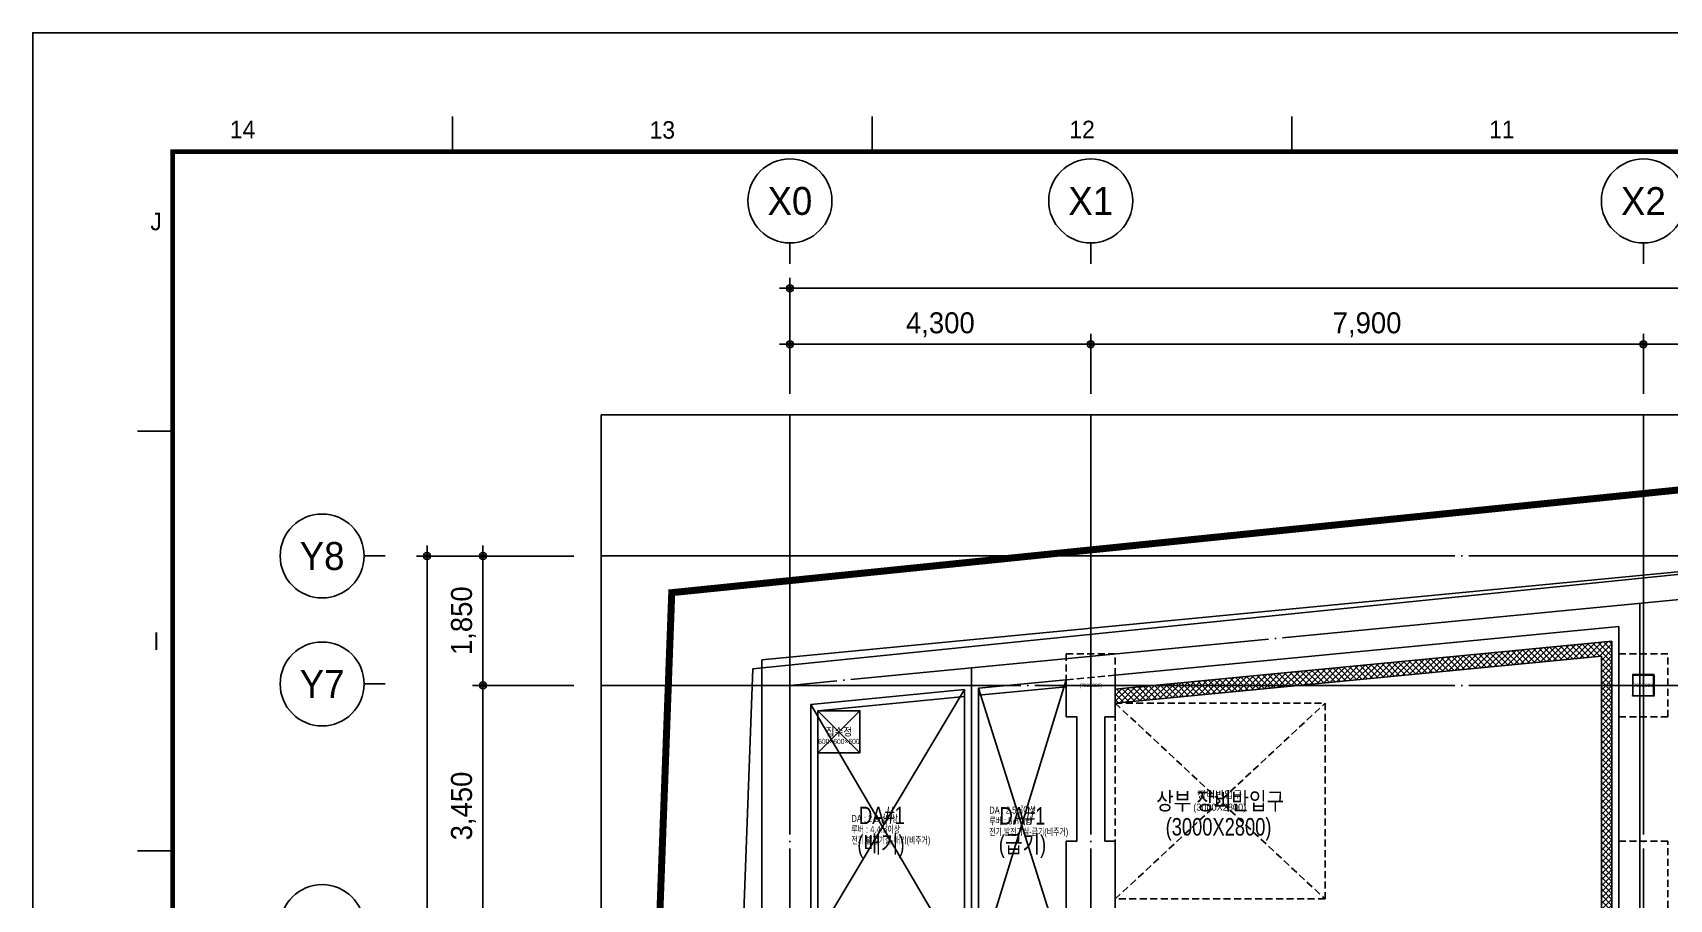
# Model space of a CAD drawing. Header units: millimetres. Extents: x 0 to 1390178, y 0 to 110113.
# Drawn here: x 0 to 23394, y 47008 to 59400 of the extents above; entities that cross this region are included whole.
import ezdxf
from ezdxf.enums import TextEntityAlignment as Align
from ezdxf.xclip import XClip

# ---------------------------------------------------------------- set-up
doc = ezdxf.new("R2010")
doc.units = ezdxf.units.MM
doc.header["$LTSCALE"] = 100
doc.header["$XCLIPFRAME"] = 0
for name, pattern in [('X - 평면도$0$CEN', [62, 60, -1, 0, -1]), ('X - 평면도$0$HID', [1.5, 1, -0.5]), ('X - 평면도$0$PHANTOM2', [50, 40, -2, 2, -2, 2, -2])]:
    doc.linetypes.add(name, pattern=pattern)
doc.layers.get('DEFPOINTS').update_dxf_attribs({"color": 145})
for name, color, linetype in [('AA-XXXX-DIMS', 7, 'Continuous'), ('AA-XXXX-TEXT', 3, 'Continuous'), ('DIM', 7, 'Continuous'), ('X - SHEET$0$AA-BORD-FORM', 7, 'Continuous'), ('X - SHEET$0$AA-BORD-TEXT', 3, 'Continuous'), ('X - 평면도$0$! □-COL', 2, 'Continuous'), ('X - 평면도$0$0-구역계', 1, 'Continuous'), ('X - 평면도$0$AA-EL-PCN4', 4, 'Continuous'), ('X - 평면도$0$AA-FFXM-KICH', 6, 'Continuous'), ('X - 평면도$0$AA-WAXM-BROK', 3, 'Continuous'), ('X - 평면도$0$AA-WAXM-CONC', 2, 'Continuous'), ('X - 평면도$0$AA-XXXX-CNTL', 1, 'X - 평면도$0$CEN'), ('X - 평면도$0$AA-XXXX-PATT', 8, 'Continuous'), ('X - 평면도$0$H7', 7, 'X - 평면도$0$HID'), ('X - 평면도$0$장비반입구', 7, 'X - 평면도$0$HID'), ('X - 평면도$0$집수정', 6, 'Continuous')]:
    doc.layers.add(name, color=color, linetype=linetype)
doc.layers.add('X - 평면도$0$DEFPOINT', color=163, linetype='Continuous', plot=False)
doc.styles.add('HAUD01', font='Dotum.ttf')
doc.styles.get("Standard").update_dxf_attribs({"font": 'Dotum.ttf'})
doc.styles.add('X - SHEET$0$HAUD01', font='Dotum.ttf')
doc.styles.add('X - 평면도$0$du', font='Dotum.ttf')
doc.styles.add('X - 평면도$0$HAUD01', font='Dotum.ttf')
doc.styles.add('X - 평면도$0$STANDARD', font='Dotum.ttf')
doc.dimstyles.new('HAUD-100', dxfattribs={"dimscale": 100, "dimtxt": 3, "dimasz": 1, "dimexe": 0, "dimexo": 3, "dimgap": 1, "dimtad": 1, "dimdec": 0, "dimdsep": 46, "dimlunit": 6, "dimtxsty": 'HAUD01', "dimblk": 'DIMDOT', "dimcen": 2.5, "dimdle": 1.5, "dimclrd": 7, "dimclre": 7, "dimclrt": 3, "dimadec": 0, "dimazin": 0, "dimtfac": 1, "dimtdec": 0, "dimtix": 1, "dimtmove": 2, "dimatfit": 3, "dimfxl": 1, "dimtvp": 1, "dimtolj": 1, "dimtzin": 0, "dimarcsym": 0})

# ---------------------------------------------------------------- blocks, each defined once
blk = doc.blocks.new('X - SHEET$0$HAUDsheetV')
at = {"layer": 'X - SHEET$0$AA-BORD-FORM', "color": 2}
for p, q in [((61, 577), (61, 582)), ((121, 577), (121, 582)), ((181, 577), (181, 582)), ((21, 537), (16, 537)), ((21, 477), (16, 477))]:
    blk.add_line(p, q, dxfattribs=at)
at = {"layer": 'X - SHEET$0$AA-BORD-FORM', "color": 1}
blk.add_lwpolyline([(1, 0), (841, 0), (841, 594), (1, 594)], close=True, dxfattribs=at)
at = {"layer": 'X - SHEET$0$AA-BORD-FORM', "color": 2, "const_width": 0.682}
blk.add_lwpolyline([(21, 17), (21, 577), (821, 577), (821, 17)], close=True, dxfattribs=at)
at = {"layer": 'X - SHEET$0$AA-BORD-TEXT', "color": 7, "style": 'X - SHEET$0$HAUD01'}
for s, p in [('14', (31, 580.17)), ('13', (91, 580.1)), ('12', (151, 580.17)), ('11', (211, 580.17)), ('J', (18.63, 567)), ('I', (18.67, 507))]:
    blk.add_text(s, height=2.5, dxfattribs=at).set_placement(p, align=Align.MIDDLE_CENTER)
at = {"layer": 'X - SHEET$0$AA-BORD-TEXT', "color": 3, "style": 'X - SHEET$0$HAUD01'}
for tag, p in [('PJCode', (786, 567.94)), ('작성자', (786.11, 194.82)), ('검토자', (786.11, 181.82)), ('최종검토자', (786.11, 168.82)), ('승인자', (786.11, 155.82)), ('일자', (786.83, 144.02)), ('개정번호', (812, 65.92))]:
    blk.add_attdef(tag, text='', height=3, dxfattribs=at).set_placement(p, align=Align.MIDDLE_CENTER)
at = {"layer": 'X - SHEET$0$AA-BORD-TEXT', "color": 3, "lineweight": 30, "flags": 104}
blk.add_attdef('PJTitle', text='', height=4, dxfattribs=at).set_placement((787.25, 536.62), align=Align.MIDDLE_CENTER)
blk = doc.blocks.new('X - SHEET')
at = {"xscale": 100, "yscale": 100, "zscale": 100}
blk.add_blockref('X - SHEET$0$HAUDsheetV', (-100, 0), dxfattribs=at)
blk = doc.blocks.new('X - 평면도$0$A$C2C986C9A')
at = {"layer": 'X - 평면도$0$DEFPOINT'}
for p, q in [((2450, 3809), (1195, -290)), ((-1200, 0), (995, 3669)), ((2450, -290), (1195, 3688)), ((995, -290), (-1200, 3457))]:
    blk.add_line(p, q, dxfattribs=at)
blk.add_lwpolyline([(2450, 3809), (2450, 3280), (2600, 3280), (2600, 1500), (2450, 1500), (2450, -290), (1195, -290), (1195, 3688)], close=True, dxfattribs=at)
blk.add_lwpolyline([(995, 0), (-1200, 0), (-1200, 3457), (995, 3669), (995, 0)], dxfattribs=at)
at = {"layer": 'X - 평면도$0$DEFPOINT', "style": 'X - 평면도$0$HAUD01', "width": 0.7}
for s, p in [('DA : 2.2㎡이상', (-621, 1826)), ('DA : 2.5㎡이상', (1350, 1946)), ('루버 : 4.4㎡이상', (-621, 1671)), ('루버 : 5㎡이상', (1350, 1791)), ('전기,발전기실-급기(비주거)', (1350, 1636)), ('전기,발전기실-배기(비주거)', (-621, 1516)), (' 7.55330', (70, -191)), (' 5.38810', (1223, -191))]:
    blk.add_text(s, height=100, dxfattribs=at).set_placement(p, align=Align.MIDDLE_LEFT)
blk = doc.blocks.new('X - 평면도$0$A$C131C07CB')
at = {"layer": 'X - 평면도$0$0-구역계', "color": 1, "linetype": 'X - 평면도$0$PHANTOM2', "const_width": 100, "flags": 128}
blk.add_lwpolyline([(50108, 50546), (32940, 50631), (27658, 50496), (20509, 50187), (2300, 48329), (1988, 39918), (1940, 31390), (1399, 24265), (272, 6596), (50, 108), (11256, 50), (11486, 6795), (29909, 7122), (29397, 12805), (50106, 15382)], close=True, dxfattribs=at)
at = {"layer": 'X - 평면도$0$DEFPOINT'}
for points in [[(50108, 50546), (32940, 50631), (27658, 50496), (20509, 50187), (2300, 48329), (1988, 39918), (1940, 31390), (1399, 24265), (272, 6596), (50, 108), (11256, 50), (11486, 6795), (29909, 7122), (29397, 12805), (50106, 15382)], [(48908, 49352), (32952, 49431), (27700, 49296), (20596, 48990), (3461, 47241), (3188, 39892), (3140, 31341), (2596, 24182), (1470, 6537), (1291, 1301), (10096, 1256), (10325, 7974), (28598, 8299), (28098, 13852), (48906, 16442)]]:
    blk.add_lwpolyline(points, close=True, dxfattribs=at)
blk = doc.blocks.new('X - 평면도$0$A$C58FF4633')
at = {"layer": 'X - 평면도$0$장비반입구'}
for p, q in [((0, 2800), (3000, 0)), ((0, 0), (3000, 2800))]:
    blk.add_line(p, q, dxfattribs=at)
blk.add_lwpolyline([(3000, 2800), (3000, 0), (0, 0), (0, 2800)], close=True, dxfattribs=at)
at = {"layer": 'X - 평면도$0$DEFPOINT', "style": 'X - 평면도$0$HAUD01'}
for s, p in [('장비반입구', (1494, 1444)), ('(3000X2800)', (1494, 1263))]:
    blk.add_text(s, height=100, dxfattribs=at).set_placement(p, align=Align.CENTER)
blk = doc.blocks.new('*U1033')
at = {"layer": 'X - 평면도$0$AA-WAXM-CONC'}
for p, q in [((700, 0), (700, 597)), ((0, 429), (0, 0)), ((0, 0), (0, 0)), ((0, 0), (150, 0)), ((550, 0), (700, 0))]:
    blk.add_line(p, q, dxfattribs=at)
at = {"layer": 'X - 평면도$0$H7'}
for p, q in [((700, 900), (0, 900)), ((0, 900), (0, 429)), ((700, 597), (700, 900))]:
    blk.add_line(p, q, dxfattribs=at)
at = {"layer": 'X - 평면도$0$DEFPOINT', "style": 'X - 평면도$0$STANDARD'}
blk.add_text('(700X900)', height=50, dxfattribs=at).set_placement((350, 450), align=Align.MIDDLE_CENTER)
blk = doc.blocks.new('X - 평면도$0$B5F_COL')
at = {"layer": 'X - 평면도$0$AA-WAXM-CONC'}
blk.add_lwpolyline([(-85378, 62593), (-85528, 62593), (-85528, 60593), (-84828, 60593), (-84828, 62593), (-84978, 62593)], dxfattribs=at)
at = {"layer": 'X - 평면도$0$H7'}
for p, q in [((-76928, 65273), (-77628, 65273)), ((-77628, 65273), (-77628, 64373)), ((-76928, 64373), (-76928, 65273)), ((-77628, 64373), (-76928, 64373))]:
    blk.add_line(p, q, dxfattribs=at)
blk.add_lwpolyline([(-77628, 60593), (-76928, 60593), (-76928, 62593), (-77628, 62593)], close=True, dxfattribs=at)
blk.add_blockref('*U1033', (-85528, 64373))
at = {"layer": 'X - 평면도$0$DEFPOINT', "style": 'X - 평면도$0$STANDARD'}
blk.add_text('(700X900)', height=50, dxfattribs=at).set_placement((-77278, 64823), align=Align.MIDDLE_CENTER)
blk = doc.blocks.new('X - 평면도$0$A$C5db30ff4')
at = {"layer": 'X - 평면도$0$AA-WAXM-CONC'}
for p, q in [((-32767, 33310), (-46517, 31984)), ((-34267, 32462), (-41467, 31768)), ((-34267, 20691), (-34267, 32462)), ((-46517, 31984), (-46517, -13959)), ((-42167, 31600), (-43422, 31479)), ((-43622, 31460), (-45717, 31258)), ((-43622, 31460), (-43622, 27391)), ((-43422, 31479), (-43422, 27391)), ((-45717, 31258), (-45717, 27891)), ((-42017, 29391), (-42017, 31171)), ((-41617, 29391), (-41617, 31171))]:
    blk.add_line(p, q, dxfattribs=at)
at = {"layer": 'X - 평면도$0$DEFPOINT', "linetype": 'X - 평면도$0$HID'}
blk.add_line((-41467, 31768), (-42167, 31700), dxfattribs=at)
blk = doc.blocks.new('X - 평면도$0$ㅁ-310X310X9X9')
at = {"layer": 'X - 평면도$0$! □-COL', "lineweight": 9, "elevation": 0, "flags": 128}
for points in [[(295854, -66584), (296164, -66584), (296164, -66575), (295854, -66575)], [(295854, -66876), (295863, -66876), (295863, -66584), (295854, -66584)], [(296164, -66876), (296155, -66876), (296155, -66584), (296164, -66584)], [(295854, -66876), (296164, -66876), (296164, -66885), (295854, -66885)]]:
    blk.add_lwpolyline(points, close=True, dxfattribs=at)
blk = doc.blocks.new('X - 평면도$0$A$C69CA1AF6')
blk.add_blockref('X - 평면도$0$ㅁ-310X310X9X9', (-329926, 98351, 0))
blk = doc.blocks.new('X - 평면도$0$A$C9949ff83')
at = {"layer": 'DEFPOINTS'}
for points in [[(0, 59400), (84000, 59400), (84000, 0), (0, 0)], [(2000, 1700), (75000, 1700), (75000, 57700), (2000, 57700)]]:
    blk.add_lwpolyline(points, close=True, dxfattribs=at)
blk = doc.blocks.new('X - 평면도$0$A$C61186763')
at = {"layer": 'X - 평면도$0$집수정', "color": 1}
for p, q in [((750, 750), (150, 150)), ((150, 750), (750, 150))]:
    blk.add_line(p, q, dxfattribs=at)
at = {"layer": 'X - 평면도$0$집수정'}
blk.add_lwpolyline([(150, 750), (750, 750), (750, 150), (150, 150)], close=True, dxfattribs=at)
at = {"layer": 'X - 평면도$0$DEFPOINT', "style": 'X - 평면도$0$du'}
for s, height, width, p in [('집수정', 112.5, 0.9, (450, 450)), ('600×600×600', 75, 0.8, (450, 311))]:
    blk.add_text(s, height=height, dxfattribs=dict(at, width=width)).set_placement(p, align=Align.MIDDLE_CENTER)
blk = doc.blocks.new('X - 평면도', base_point=(-475.4, -286.7))
at = {"layer": 'X - 평면도$0$AA-XXXX-PATT'}
h = blk.add_hatch(dxfattribs=at)
h.set_pattern_fill('_USER', color=256, scale=60, angle=45, double=1, pattern_type=0)
h.set_pattern_definition([(45, (0, 0), (-42.426407, 42.426407), []), (135, (0, 0), (-42.426407, -42.426407), [])])
h.paths.add_polyline_path([(48272, 65453.9), (41172, 64769.2), (41172, 64568.2), (48122, 65238.5), (48122, 52723.1), (48612, 52723.1), (48612, 52923.1), (48272, 52923.1)])
h.paths.add_polyline_path([(41822, 60793.1), (41172, 60793.1), (41172, 60593.1), (41622, 60593.1), (41622, 54943.1), (41822, 54943.1)], flags=17)
at = {"layer": 'DEFPOINTS'}
for points in [[(27286.2, 68689.6), (88213.6, 68689.6), (88213.6, 19243.1), (27286.2, 19243.1)], [(27286.2, 9289.6), (88213.6, 9289.6), (88213.6, -40156.9), (27286.2, -40156.9)]]:
    blk.add_lwpolyline(points, close=True, dxfattribs=at)
at = {"layer": 'X - 평면도$0$AA-FFXM-KICH'}
for points in [[(40472, 64802.1), (40472, 64373.1), (40622, 64373.1), (40622, 62593.1), (40472, 62593.1), (40472, 60803.1), (39216.8, 60803.1), (39217, 64681.1)], [(36922, 61093.1), (36922, 64459.8), (39017, 64661.8), (39017, 60803.1), (38022, 60803.1), (38022, 61093.1)]]:
    blk.add_lwpolyline(points, close=True, dxfattribs=at)
at = {"layer": 'X - 평면도$0$AA-WAXM-BROK'}
for p, q in [((48272, 65453.9), (41172, 64769.2)), ((48272, 52923.1), (48272, 65453.9)), ((48122, 65238.5), (41172, 64568.2)), ((48122, 52723.1), (48122, 65238.5))]:
    blk.add_line(p, q, dxfattribs=at)
at = {"layer": 'X - 평면도$0$AA-XXXX-CNTL'}
for p, q in [((36522, 68689.6), (36522, 19243.1)), ((40822, 68689.6), (40822, 19243.1)), ((48722, 68689.6), (48722, 59693.1)), ((27286.2, 66673.1), (88213.6, 66673.1)), ((55706.4, 66673.1), (36522, 64823)), ((48672, 54243.1), (48672, 65994.7)), ((39117, 65073.8), (39117, 60593.1)), ((27286.2, 64823.1), (88213.6, 64823.1)), ((27286.2, 7273.1), (88213.6, 7273.1)), ((27286.2, 5423.1), (88213.6, 5423.1))]:
    blk.add_line(p, q, dxfattribs=at)
for name, p in [('X - 평면도$0$A$C9949ff83', (19249.9, 14755.9)), ('X - 평면도$0$A$C5db30ff4', (82639.2, 33202.2)), ('X - 평면도$0$B5F_COL', (126000, 0)), ('X - 평면도$0$A$C69CA1AF6', (82639.2, 33202.2)), ('X - 평면도$0$A$C61186763', (36772, 63709.8)), ('X - 평면도$0$A$C9949ff83', (19249.9, -44644.1))]:
    blk.add_blockref(name, p)
at = {"layer": 'DEFPOINTS'}
blk.add_blockref('X - 평면도$0$A$C131C07CB', (32532.9, 17819.8), dxfattribs=at)
at = {"layer": 'X - 평면도$0$AA-EL-PCN4'}
blk.add_blockref('X - 평면도$0$A$C2C986C9A', (38022, 61093.1), dxfattribs=at)
at = {"layer": 'X - 평면도$0$AA-WAXM-CONC'}
blk.add_blockref('X - 평면도$0$A$C58FF4633', (41172, 61768.2), dxfattribs=at)
blk = doc.blocks.new('DIMDOT')
at = {"layer": 'AA-XXXX-DIMS'}
for p, q in [((-1.5, 0), (1.5, 0)), ((0, -1.5), (0, 1.5))]:
    blk.add_line(p, q, dxfattribs=at)
for radius in [0.5, 0.25]:
    blk.add_circle((0, 0), radius, dxfattribs=at)
blk = doc.blocks.new('*D695')
at = {"layer": 'DEFPOINTS', "color": 0, "transparency": 16777216}
for p in [(23024, 54945), (15124, 53934, 0), (23024, 53934, 0)]:
    blk.add_point(p, dxfattribs=at)
at = {"layer": 'DIM', "color": 7, "lineweight": -2, "transparency": 16777216}
for p, q in [((15124, 54234), (15124, 54945)), ((15224, 54945), (22924, 54945)), ((23024, 54234), (23024, 54945))]:
    blk.add_line(p, q, dxfattribs=at)
at = {"layer": 'DIM', "color": 7, "lineweight": -2, "transparency": 16777216, "xscale": 100, "yscale": 100, "zscale": 100, "rotation": 180}
blk.add_blockref('DIMDOT', (15124, 54945), dxfattribs=at)
at = {"layer": 'DIM', "color": 7, "lineweight": -2, "transparency": 16777216, "xscale": 100, "yscale": 100, "zscale": 100}
blk.add_blockref('DIMDOT', (23024, 54945), dxfattribs=at)
at = {"layer": 'DIM', "color": 3, "transparency": 16777216, "insert": (19074, 55224), "char_height": 300, "attachment_point": 5, "style": 'HAUD01'}
blk.add_mtext('\\A1;7,900', dxfattribs=at)
blk = doc.blocks.new('*D696')
at = {"layer": 'DEFPOINTS', "color": 0, "transparency": 16777216}
for p in [(15124, 54945), (10824, 53934, 0), (15124, 53934, 0)]:
    blk.add_point(p, dxfattribs=at)
at = {"layer": 'DIM', "color": 7, "lineweight": -2, "transparency": 16777216}
for p, q in [((10824, 54234), (10824, 54945)), ((10924, 54945), (15024, 54945)), ((15124, 54234), (15124, 54945))]:
    blk.add_line(p, q, dxfattribs=at)
at = {"layer": 'DIM', "color": 7, "lineweight": -2, "transparency": 16777216, "xscale": 100, "yscale": 100, "zscale": 100, "rotation": 180}
blk.add_blockref('DIMDOT', (10824, 54945), dxfattribs=at)
at = {"layer": 'DIM', "color": 7, "lineweight": -2, "transparency": 16777216, "xscale": 100, "yscale": 100, "zscale": 100}
blk.add_blockref('DIMDOT', (15124, 54945), dxfattribs=at)
at = {"layer": 'DIM', "color": 3, "transparency": 16777216, "insert": (12974, 55224), "char_height": 300, "attachment_point": 5, "style": 'HAUD01'}
blk.add_mtext('\\A1;4,300', dxfattribs=at)
blk = doc.blocks.new('*D697')
at = {"layer": 'DEFPOINTS', "color": 0, "transparency": 16777216}
for p in [(10824, 55745), (10824, 53934, 0), (54074, 53934, 0)]:
    blk.add_point(p, dxfattribs=at)
at = {"layer": 'DIM', "color": 7, "lineweight": -2, "transparency": 16777216}
for p, q in [((10824, 54234), (10824, 55745)), ((53974, 55745), (10924, 55745)), ((54074, 54234), (54074, 55745))]:
    blk.add_line(p, q, dxfattribs=at)
at = {"layer": 'DIM', "color": 7, "lineweight": -2, "transparency": 16777216, "xscale": 100, "yscale": 100, "zscale": 100, "rotation": 180}
blk.add_blockref('DIMDOT', (10824, 55745), dxfattribs=at)
at = {"layer": 'DIM', "color": 7, "lineweight": -2, "transparency": 16777216, "xscale": 100, "yscale": 100, "zscale": 100}
blk.add_blockref('DIMDOT', (54074, 55745), dxfattribs=at)
at = {"layer": 'DIM', "color": 3, "transparency": 16777216, "insert": (32449, 56024), "char_height": 300, "attachment_point": 5, "style": 'HAUD01'}
blk.add_mtext('\\A1;44,550', dxfattribs=at)
blk = doc.blocks.new('*D698')
at = {"layer": 'DEFPOINTS', "color": 0, "transparency": 16777216}
for p in [(31324, 54945), (23024, 53934, 0), (31324, 53934, 0)]:
    blk.add_point(p, dxfattribs=at)
at = {"layer": 'DIM', "color": 7, "lineweight": -2, "transparency": 16777216}
for p, q in [((23024, 54234), (23024, 54945)), ((23124, 54945), (31224, 54945)), ((31324, 54234), (31324, 54945))]:
    blk.add_line(p, q, dxfattribs=at)
at = {"layer": 'DIM', "color": 7, "lineweight": -2, "transparency": 16777216, "xscale": 100, "yscale": 100, "zscale": 100, "rotation": 180}
blk.add_blockref('DIMDOT', (23024, 54945), dxfattribs=at)
at = {"layer": 'DIM', "color": 7, "lineweight": -2, "transparency": 16777216, "xscale": 100, "yscale": 100, "zscale": 100}
blk.add_blockref('DIMDOT', (31324, 54945), dxfattribs=at)
at = {"layer": 'DIM', "color": 3, "transparency": 16777216, "insert": (27174, 55224), "char_height": 300, "attachment_point": 5, "style": 'HAUD01'}
blk.add_mtext('\\A1;8,300', dxfattribs=at)
blk = doc.blocks.new('*D703')
at = {"layer": 'DEFPOINTS', "color": 0, "transparency": 16777216}
for p in [(6436, 50067), (8036, 50067, 0), (8036, 46617, 0)]:
    blk.add_point(p, dxfattribs=at)
at = {"layer": 'DIM', "color": 7, "lineweight": -2, "transparency": 16777216}
for p, q in [((7736, 50067), (6436, 50067)), ((6436, 46717), (6436, 49967)), ((7736, 46617), (6436, 46617))]:
    blk.add_line(p, q, dxfattribs=at)
at = {"layer": 'DIM', "color": 7, "lineweight": -2, "transparency": 16777216, "xscale": 100, "yscale": 100, "zscale": 100}
for p, rotation in [((6436, 50067), 90), ((6436, 46617), 270)]:
    blk.add_blockref('DIMDOT', p, dxfattribs=dict(at, rotation=rotation))
at = {"layer": 'DIM', "color": 3, "transparency": 16777216, "insert": (6157, 48342), "char_height": 300, "attachment_point": 5, "rotation": 90, "style": 'HAUD01'}
blk.add_mtext('\\A1;3,450', dxfattribs=at)
blk = doc.blocks.new('*D704')
at = {"layer": 'DEFPOINTS', "color": 0, "transparency": 16777216}
for p in [(8036, 51917, 0), (5636, 4887), (8036, 4887, 0)]:
    blk.add_point(p, dxfattribs=at)
at = {"layer": 'DIM', "color": 7, "lineweight": -2, "transparency": 16777216}
for p, q in [((7736, 51917), (5636, 51917)), ((5636, 51817), (5636, 4987)), ((7736, 4887), (5636, 4887))]:
    blk.add_line(p, q, dxfattribs=at)
at = {"layer": 'DIM', "color": 7, "lineweight": -2, "transparency": 16777216, "xscale": 100, "yscale": 100, "zscale": 100}
for p, rotation in [((5636, 51917), 90), ((5636, 4887), 270)]:
    blk.add_blockref('DIMDOT', p, dxfattribs=dict(at, rotation=rotation))
at = {"layer": 'DIM', "color": 3, "transparency": 16777216, "insert": (5357, 28402), "char_height": 300, "attachment_point": 5, "rotation": 90, "style": 'HAUD01'}
blk.add_mtext('\\A1;47,030', dxfattribs=at)
blk = doc.blocks.new('*D705')
at = {"layer": 'DEFPOINTS', "color": 0, "transparency": 16777216}
for p in [(6436, 51917), (8036, 51917, 0), (8036, 50067, 0)]:
    blk.add_point(p, dxfattribs=at)
at = {"layer": 'DIM', "color": 7, "lineweight": -2, "transparency": 16777216}
for p, q in [((7736, 51917), (6436, 51917)), ((6436, 50167), (6436, 51817)), ((7736, 50067), (6436, 50067))]:
    blk.add_line(p, q, dxfattribs=at)
at = {"layer": 'DIM', "color": 7, "lineweight": -2, "transparency": 16777216, "xscale": 100, "yscale": 100, "zscale": 100}
for p, rotation in [((6436, 51917), 90), ((6436, 50067), 270)]:
    blk.add_blockref('DIMDOT', p, dxfattribs=dict(at, rotation=rotation))
at = {"layer": 'DIM', "color": 3, "transparency": 16777216, "insert": (6157, 50992), "char_height": 300, "attachment_point": 5, "rotation": 90, "style": 'HAUD01'}
blk.add_mtext('\\A1;1,850', dxfattribs=at)

msp = doc.modelspace()

# ---------------------------------------------------------------- linework, layer by layer
at = {"layer": 'DIM'}
for p, q in [((10823.6, 56394.6, 0), (10823.6, 56094.6, 0)), ((15123.6, 56394.6, 0), (15123.6, 56094.6, 0)), ((23023.6, 56394.6, 0), (23023.6, 56094.6, 0)), ((4736.3, 51917.2, 0), (5036.3, 51917.2, 0)), ((4736.3, 50087.2), (5036.3, 50087.2))]:
    msp.add_line(p, q, dxfattribs=at)
for centre in [(10823.6, 56994.6, 0), (15123.6, 56994.6, 0), (23023.6, 56994.6, 0), (4136.3, 51917.2, 0), (4136.3, 50087.2), (4136.3, 46617.2)]:
    msp.add_circle(centre, 600, dxfattribs=at)

# ---------------------------------------------------------------- block references
ref = msp.add_blockref('X - 평면도', (-26173.8, -15042.6))
XClip(ref).set_block_clipping_path([(33824.3412808923, 19243.1096737636), (88213.6007375629, 68689.6188814965)])

# ---------------------------------------------------------------- texts
at = {"layer": 'DIM', "style": 'HAUD01'}
for s, p in [('X0', (10823.6, 56994.6, 0)), ('X1', (15123.6, 56994.6, 0)), ('X2', (23023.6, 56994.6, 0)), ('Y8', (4136.3, 51917.2, 0)), ('Y7', (4136.3, 50087.2))]:
    msp.add_text(s, height=400, dxfattribs=at).set_placement(p, align=Align.MIDDLE)

# ---------------------------------------------------------------- next in the draw order: linework, layer by layer
at = {"layer": 'DEFPOINTS'}
msp.add_lwpolyline([(54074.1, 53933.7), (8125.9, 53933.7), (8125.9, 4365.1), (54074.1, 4365.1)], close=True, dxfattribs=at)

# ---------------------------------------------------------------- next in the draw order: block references
msp.add_blockref('X - SHEET', (0, 0))

# ---------------------------------------------------------------- next in the draw order: texts
at = {"layer": 'AA-XXXX-TEXT', "style": 'HAUD01', "width": 0.8}
for s, p in [('상부 장비반입구', (16973.6, 48412.3)), ('DA#1', (12137.7, 48208.2)), ('DA#1', (14148, 48201)), ('(배기)', (12125.5, 47799.9)), ('(3000X2800)', (16950.8, 48044.9)), ('(급기)', (14147.9, 47797.3))]:
    msp.add_text(s, height=250, dxfattribs=at).set_placement(p, align=Align.MIDDLE_CENTER)

# ---------------------------------------------------------------- next in the draw order: dimensions: what is measured, and where the dimension line sits
at = {"layer": 'DIM'}
dim = msp.add_linear_dim(base=(10823.6, 55744.6, 0), p1=(54074.1, 53933.7), p2=(10823.6, 53933.7), text='44,550', dimstyle='HAUD-100', override={"dimscale": 100}, dxfattribs=at)
dim.commit()
dim.dimension.update_dxf_attribs({"geometry": '*D697', "text_midpoint": (32448.8, 56023.7, 0)})
for base, p1, p2, angle, picture, middle in [((15123.6, 54944.6, 0), (10823.6, 53933.7), (15123.6, 53933.7), 180, '*D696', (12973.6, 55223.7, 0)), ((23023.6, 54944.6, 0), (15123.6, 53933.7), (23023.6, 53933.7), 180, '*D695', (19073.6, 55223.7, 0)), ((31323.6, 54944.6, 0), (23023.6, 53933.7), (31323.6, 53933.7), 180, '*D698', (27173.6, 55223.7, 0)), ((5636.3, 4887.2, 0), (8036.3, 51917.2), (8036.3, 4887.2), 90, '*D704', (5357.2, 28402.2, 0)), ((6436.3, 51917.2, 0), (8036.3, 50067.2), (8036.3, 51917.2), 270, '*D705', (6157.2, 50992.2, 0)), ((6436.3, 50067.2, 0), (8036.3, 46617.2), (8036.3, 50067.2), 270, '*D703', (6157.2, 48342.2, 0))]:
    dim = msp.add_linear_dim(base=base, p1=p1, p2=p2, angle=angle, dimstyle='HAUD-100', override={"dimscale": 100}, dxfattribs=at)
    dim.commit()
    dim.dimension.update_dxf_attribs({"geometry": picture, "text_midpoint": middle})

# ---------------------------------------------------------------- next in the draw order: block references
ref = msp.add_blockref('X - 평면도', (-9161.4, 44357.4))
XClip(ref).set_block_clipping_path([(62960.0628521051, -40278.9423275622), (79064.4586540633, 9289.6188814864)])

doc.saveas('drawing.dxf')
